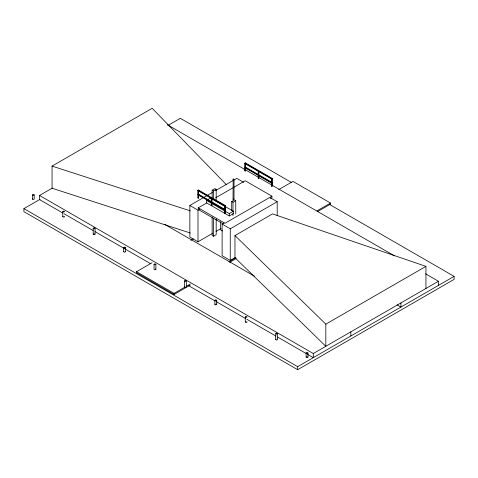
<?xml version="1.0" encoding="UTF-8"?>
<svg xmlns="http://www.w3.org/2000/svg" width="478" height="478" viewBox="0 0 478 478"><rect width="100%" height="100%" fill="white"/><g stroke="black" fill="none" stroke-linecap="round" stroke-linejoin="round"><path stroke-width="0.72" d="M32.367 194.934L33.287 194.403L34.207 194.934L34.207 199.075L33.287 199.607L32.367 199.075L32.367 194.934L33.287 195.466L34.207 194.934M32.367 199.075L32.635 198.699M62.785 211.593L63.705 211.061L64.626 211.593L63.705 212.124L62.785 211.593L62.785 216.636L63.054 217.012L64.357 217.012L64.357 216.259M62.785 216.636L63.054 216.259M93.198 228.251L94.124 227.719L95.044 228.251L95.044 234.196L94.124 234.728L93.198 234.196L93.198 228.251L94.124 228.783L95.044 228.251M93.198 234.196L93.473 233.82M123.617 247.616L124.543 247.084L125.463 247.616L125.463 251.757L124.543 252.288L123.617 251.757L123.617 247.616L124.543 248.148L125.463 247.616M123.617 251.757L123.892 251.38M154.036 264.274L154.962 263.742L155.882 264.274L155.882 269.317L154.962 269.849L154.036 269.317L154.036 264.274L154.962 264.806L155.882 264.274M184.454 280.933L185.374 280.401L186.301 280.933L186.301 286.884L185.374 287.415L184.454 286.884L184.454 280.933L185.374 281.464L186.301 280.933M184.454 286.884L184.723 286.507M214.873 300.304L215.793 299.772L216.719 300.304L216.719 304.444L215.793 304.976L214.873 304.444L214.873 300.304L215.793 300.835L216.719 300.304M214.873 304.444L215.142 304.068M245.292 316.962L246.212 316.43L247.138 316.962L246.212 317.494L245.292 316.962L245.292 322.005L246.212 322.536L247.138 322.005L246.863 321.628M245.292 322.005L245.561 321.628M275.71 333.62L276.631 333.088L277.551 333.62L277.551 339.565L276.631 340.097L275.71 339.565L275.71 333.62L276.631 334.152L277.551 333.62M275.71 339.565L275.979 339.189M306.129 352.991L307.049 352.459L307.969 352.991L307.969 357.126L307.049 357.658L306.129 357.126L306.129 352.991L307.049 353.523L307.969 352.991M306.129 357.126L306.398 356.749M234.017 179.352L233.037 179.352M233.037 199.224L233.395 199.015M190.292 232.995L52.06 188.236L52.06 166.105L152.177 108.303L226.381 184.693M62.785 213.021L39.543 199.601L39.543 195.46L52.269 188.111M329.485 204.423L454.1 276.368L454.1 279.379L297.663 369.697L23.9 211.64L23.9 208.629L40.062 199.302M168.053 125.403L180.337 118.311L291.389 182.429M198.585 191.063L198.585 197.904L198.262 198.095L197.934 197.904L197.934 190.375L198.46 190.041L225.18 205.468L225.18 205.922L198.065 190.268L198.065 190.716L224.791 206.143L225.311 205.809L224.989 205.618L224.989 213.523L225.311 213.331L225.311 205.809M245.19 163.094L245.519 163.285L245.519 170.807L244.867 170.807L244.867 163.285L245.387 162.944L272.113 178.372L272.113 178.826L244.999 163.171L244.999 163.619L271.719 179.053L272.245 178.712L271.916 178.527M197.934 190.375L198.585 190.375L198.262 190.19M244.867 163.285L245.519 163.285M198.065 194.403L198.46 194.182L225.18 209.609L224.791 210.284L198.065 194.857L198.065 194.403L225.18 210.063M244.999 167.312L271.719 182.739L272.113 182.512L271.719 183.194L244.999 167.76L244.999 167.312L245.387 167.085L271.474 182.148M197.934 197.904L198.585 197.904M244.867 170.807L245.519 170.807M212.142 199.846L212.142 190.19L214.885 188.607L216.187 189.36L216.187 201.244M212.142 190.19L213.451 190.943L216.187 189.36M212.788 233.246L198 241.784L189.856 237.082L189.856 205.468L212.351 192.479M215.566 190.62L236.783 178.372L243.678 182.357M206.472 200.39L210.517 198.053L233.33 211.228L233.33 213.636L229.291 215.966L206.472 202.797L206.472 200.39L229.291 213.558L233.33 211.228M211.951 198.776L211.951 205.618L211.3 205.618L211.3 198.095L211.951 198.095L211.623 197.904M258.556 171.184L258.879 170.999L258.879 178.527L258.556 178.712L258.228 178.527L258.228 170.999L258.556 171.184L258.556 178.712M198.262 208.946L198.262 207.84L206.621 203.013M215.62 197.82L245.19 180.744L271.916 196.171L271.916 197.832L270.632 198.573M189.856 205.468L198 210.171L199.929 209.059M211.951 205.618L211.623 205.809L211.623 198.28M231.699 210.392L231.699 201.477L234.435 199.9L235.744 200.652L235.744 214.025M225.311 213.331L224.66 213.331L224.66 205.809L225.18 205.468M272.245 178.712L272.245 186.241L271.916 186.426L271.594 186.241L271.594 178.712L272.113 178.372M231.699 201.477L233.001 202.23L235.744 200.652M225.18 209.609L224.791 210.284M190.238 285.103L174.082 294.43L136.535 272.759L136.535 271.701L152.046 262.745M190.836 240.35L193.423 238.863M278.752 189.593L292.972 181.383L330.513 203.06L330.513 204.112L317.589 211.581M235.409 257.445L230.265 260.414L222.121 255.706L222.121 224.098L224.045 222.981M271.916 196.171L224.989 223.268L198.262 207.84M216.002 231.394L221.147 228.424M212.142 216.928L212.142 235.499L213.451 236.251L216.187 234.674L216.187 219.073M222.121 224.098L230.265 228.801L277.198 201.704L277.198 215.674M234.961 235.576L325.823 324.162L325.823 346.287L234.961 257.702L234.961 235.576L272.502 213.899L425.94 266.36L425.94 288.485M136.535 271.701L174.082 293.378L185.07 287.033M186.36 286.286L190.238 284.051M229.028 261.657L235.493 257.923M316.938 210.9L330.513 203.06M229.673 262.338L236.138 258.604M325.823 324.162L425.94 266.36M39.543 195.46L313.305 353.517L438.457 281.261L438.457 285.402M23.9 208.629L297.663 366.686L454.1 276.368M52.06 166.105L190.292 210.864M271.594 178.712L271.916 178.903L271.916 186.426M167.276 124.698L394.553 255.915M425.545 273.804L438.457 281.261M270.303 197.725L277.198 201.704M397.039 304.839L400.911 307.079L400.911 302.938M224.66 205.809L224.989 205.994M198.896 209.866L223.077 223.824M222.509 230.946L220.621 229.858L220.621 221.774M164.898 224.481L254.649 276.296M64.082 213.762L93.132 230.539M95.068 231.657L150.6 263.719M188.691 285.713L215.166 300.991M216.456 301.738L245.513 318.515M246.803 319.262L275.86 336.034M277.796 337.151L306.207 353.553M307.497 354.3L313.305 357.658L313.305 353.517M307.701 356.749L307.969 357.126M216.444 304.068L216.719 304.444M155.613 268.941L155.882 269.317M125.194 251.38L125.463 251.757M94.775 233.82L95.044 234.196M350.852 331.84L350.852 335.98M297.663 366.686L297.663 369.697M271.719 178.599L271.719 179.053M271.719 182.739L271.719 183.194M245.387 162.944L245.387 163.398M245.19 163.47L245.19 170.999M233.001 202.23L233.001 211.145M233.001 213.373L233.001 215.602M230.265 228.801L230.265 260.414M229.291 213.558L229.291 215.966M224.791 205.695L224.791 206.143M213.451 190.943L213.451 199.111M213.451 218.428L213.451 236.251M198.46 190.041L198.46 190.489M198.262 190.567L198.262 198.095M198 210.171L198 241.784M174.082 293.378L174.082 294.43M233.168 179.071L233.037 199.374L233.658 199.583L234.017 199.374L234.017 179.202L233.168 179.071"/></g></svg>
